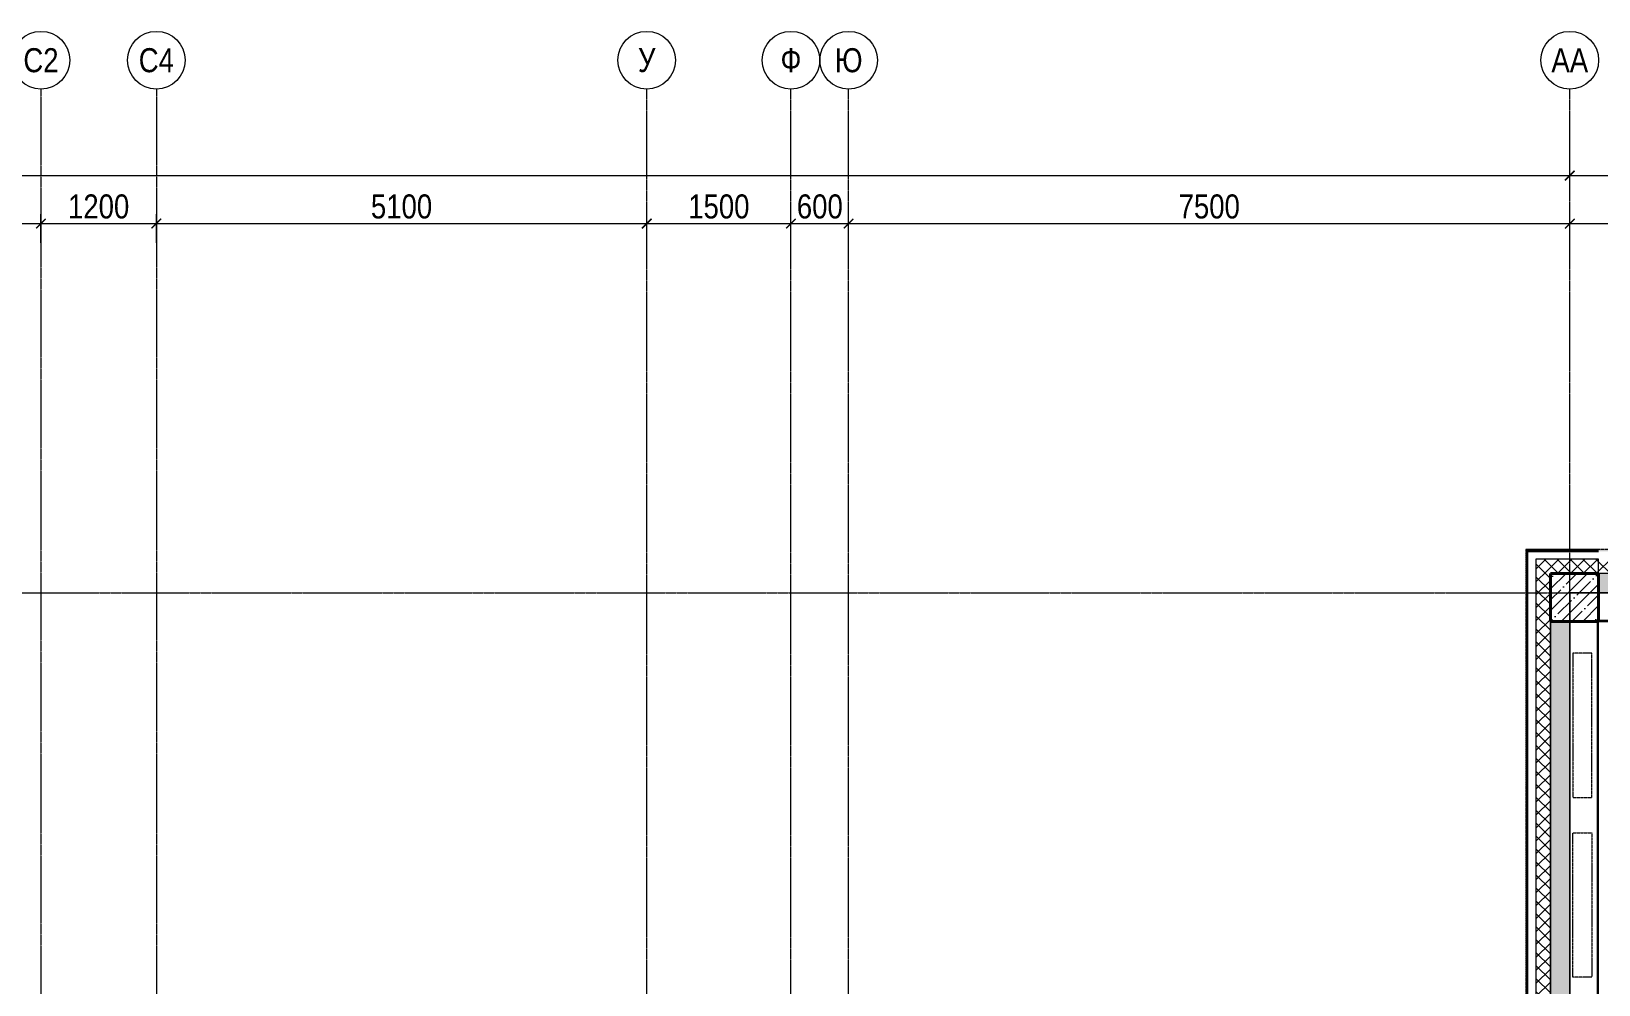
# Model space of a CAD drawing. Header units: millimetres. Extents: x -65509 to 912790, y 446 to 713294.
# Drawn here: x 199395 to 215695, y 257899 to 267814 of the extents above; entities that cross this region are included whole.
import ezdxf
from ezdxf.enums import TextEntityAlignment as Align

# ---------------------------------------------------------------- set-up
doc = ezdxf.new("R2010")
doc.units = ezdxf.units.MM
for name, pattern in [('CENTER2', [28.575, 19.05, -3.175, 3.175, -3.175]), ('DASHED', [19.05, 12.7, -6.35]), ('HIDDEN2', [4.7625, 3.175, -1.5875])]:
    doc.linetypes.add(name, pattern=pattern)
doc.layers.get('Defpoints').update_dxf_attribs({"color": 250})
doc.layers.add('АР_Делит', color=250, linetype='Continuous', lineweight=0, plot=False)
for name, color, linetype, lineweight in [('АР_Колонны', 250, 'Continuous', 30), ('АР_Стены ЖБ', 250, 'Continuous', 35), ('АР_Стены ПЕНОблок', 250, 'Continuous', 20), ('АР_Утеплитель', 250, 'Continuous', 0), ('АР_Штриховка', 250, 'Continuous', 0), ('Зашивка радиаторов тип 5 (спорт желтый)', 250, 'Continuous', 25), ('КМ_Фахверки', 250, 'Continuous', 25), ('РД_Оси_100', 250, 'Continuous', 0), ('РД_Оси_размер', 250, 'Continuous', 0)]:
    doc.layers.add(name, color=color, linetype=linetype, lineweight=lineweight)
doc.layers.add('АР_Отопительные приборы', color=1, linetype='HIDDEN2', lineweight=0, true_color=0xff0000)
doc.styles.add('style1', font='ARIALN.TTF')
doc.styles.add('ккк', font='isocpeur.ttf', dxfattribs={"width": 0.85, "oblique": 15})
doc.dimstyles.new('Dim100_ареал', dxfattribs={"dimscale": 100, "dimtxt": 2.5, "dimasz": 1, "dimexe": 1, "dimexo": 1, "dimgap": 0.5, "dimtad": 1, "dimzin": 12, "dimdsep": 46, "dimtxsty": 'style1', "dimblk": 'ARCHTICK', "dimcen": 1, "dimdle": 1, "dimclrd": 256, "dimclre": 256, "dimaunit": 1, "dimadec": 0, "dimazin": 3, "dimtfac": 1, "dimtmove": 1, "dimatfit": 3, "dimldrblk": 'OPEN30', "dimfxl": 4, "dimfxlon": 1, "dimtolj": 1, "dimtzin": 0, "dimlwd": 9, "dimlwe": 9, "dimarcsym": 0})

# ---------------------------------------------------------------- blocks, each defined once
blk = doc.blocks.new('A-iden')
at = {"linetype": 'Continuous', "lineweight": 5}
blk.add_circle((0, -4), 3, dxfattribs=at)
at = {"color": 0, "linetype": 'Continuous', "lineweight": 20, "style": 'ккк', "width": 0.85}
blk.add_attdef('ID', text='', height=8, dxfattribs=at).set_placement((0.31, -3.85), align=Align.MIDDLE_CENTER)
blk = doc.blocks.new('_ArchTick')
at = {"color": 0, "linetype": 'ByBlock', "const_width": 0.15}
blk.add_lwpolyline([(-0.5, -0.5), (0.5, 0.5)], dxfattribs=at)
blk = doc.blocks.new('*D335')
at = {"layer": 'Defpoints', "color": 0, "transparency": 16777216}
for p in [(73200, 139039), (37500, 137039), (73200, 137039)]:
    blk.add_point(p, dxfattribs=at)
at = {"layer": 'РД_Оси_размер', "color": 0, "lineweight": 5, "transparency": 16777216}
for p, q in [((37500, 138839), (37500, 139139)), ((73200, 138839), (73200, 139139)), ((37400, 139039), (73300, 139039))]:
    blk.add_line(p, q, dxfattribs=at)
at = {"layer": 'РД_Оси_размер', "color": 0, "lineweight": 5, "transparency": 16777216, "xscale": 100, "yscale": 100, "zscale": 100, "rotation": 180}
blk.add_blockref('_ArchTick', (37500, 139039), dxfattribs=at)
at = {"layer": 'РД_Оси_размер', "color": 0, "lineweight": 5, "transparency": 16777216, "xscale": 100, "yscale": 100, "zscale": 100}
blk.add_blockref('_ArchTick', (73200, 139039), dxfattribs=at)
at = {"layer": 'РД_Оси_размер', "color": 0, "transparency": 16777216, "insert": (55350, 139216), "char_height": 250, "attachment_point": 5, "style": 'style1'}
blk.add_mtext('\\A1;35700', dxfattribs=at)
blk = doc.blocks.new('_Open30')
at = {"color": 0, "linetype": 'ByBlock', "lineweight": -2}
for p, q in [((-1, 0.27), (0, 0)), ((0, 0), (-1, -0.27)), ((0, 0), (-1, 0))]:
    blk.add_line(p, q, dxfattribs=at)
blk = doc.blocks.new('*D227')
at = {"layer": 'Defpoints', "color": 0, "transparency": 16777216}
for p in [(114600, 139039), (73200, 137039), (114600, 137039)]:
    blk.add_point(p, dxfattribs=at)
at = {"layer": 'РД_Оси_размер', "color": 0, "lineweight": 5, "transparency": 16777216}
for p, q in [((73200, 138839), (73200, 139139)), ((114600, 138839), (114600, 139139)), ((73100, 139039), (114700, 139039))]:
    blk.add_line(p, q, dxfattribs=at)
at = {"layer": 'РД_Оси_размер', "color": 0, "lineweight": 5, "transparency": 16777216, "xscale": 100, "yscale": 100, "zscale": 100, "rotation": 180}
blk.add_blockref('_ArchTick', (73200, 139039), dxfattribs=at)
at = {"layer": 'РД_Оси_размер', "color": 0, "lineweight": 5, "transparency": 16777216, "xscale": 100, "yscale": 100, "zscale": 100}
blk.add_blockref('_ArchTick', (114600, 139039), dxfattribs=at)
at = {"layer": 'РД_Оси_размер', "color": 0, "transparency": 16777216, "insert": (93900, 139216), "char_height": 250, "attachment_point": 5, "style": 'style1'}
blk.add_mtext('\\A1;41400', dxfattribs=at)
blk = doc.blocks.new('*D383')
at = {"layer": 'Defpoints', "color": 0, "transparency": 16777216}
for p in [(57300, 138539), (54300, 137039), (57300, 137039)]:
    blk.add_point(p, dxfattribs=at)
at = {"layer": 'РД_Оси_размер', "color": 0, "lineweight": 5, "transparency": 16777216}
for p, q in [((54300, 138339), (54300, 138639)), ((57300, 138339), (57300, 138639)), ((54200, 138539), (57400, 138539))]:
    blk.add_line(p, q, dxfattribs=at)
at = {"layer": 'РД_Оси_размер', "color": 0, "lineweight": 5, "transparency": 16777216, "xscale": 100, "yscale": 100, "zscale": 100, "rotation": 180}
blk.add_blockref('_ArchTick', (54300, 138539), dxfattribs=at)
at = {"layer": 'РД_Оси_размер', "color": 0, "lineweight": 5, "transparency": 16777216, "xscale": 100, "yscale": 100, "zscale": 100}
blk.add_blockref('_ArchTick', (57300, 138539), dxfattribs=at)
at = {"layer": 'РД_Оси_размер', "color": 0, "transparency": 16777216, "insert": (55800, 138716), "char_height": 250, "attachment_point": 5, "style": 'style1'}
blk.add_mtext('\\A1;3000', dxfattribs=at)
blk = doc.blocks.new('*D384')
at = {"layer": 'Defpoints', "color": 0, "transparency": 16777216}
for p in [(58500, 138539), (57300, 137039), (58500, 137039)]:
    blk.add_point(p, dxfattribs=at)
at = {"layer": 'РД_Оси_размер', "color": 0, "lineweight": 5, "transparency": 16777216}
for p, q in [((57300, 138339), (57300, 138639)), ((58500, 138339), (58500, 138639)), ((57200, 138539), (58600, 138539))]:
    blk.add_line(p, q, dxfattribs=at)
at = {"layer": 'РД_Оси_размер', "color": 0, "lineweight": 5, "transparency": 16777216, "xscale": 100, "yscale": 100, "zscale": 100, "rotation": 180}
blk.add_blockref('_ArchTick', (57300, 138539), dxfattribs=at)
at = {"layer": 'РД_Оси_размер', "color": 0, "lineweight": 5, "transparency": 16777216, "xscale": 100, "yscale": 100, "zscale": 100}
blk.add_blockref('_ArchTick', (58500, 138539), dxfattribs=at)
at = {"layer": 'РД_Оси_размер', "color": 0, "transparency": 16777216, "insert": (57900, 138716), "char_height": 250, "attachment_point": 5, "style": 'style1'}
blk.add_mtext('\\A1;1200', dxfattribs=at)
blk = doc.blocks.new('*D385')
at = {"layer": 'Defpoints', "color": 0, "transparency": 16777216}
for p in [(63600, 138539), (58500, 137039), (63600, 137039)]:
    blk.add_point(p, dxfattribs=at)
at = {"layer": 'РД_Оси_размер', "color": 0, "lineweight": 5, "transparency": 16777216}
for p, q in [((58500, 138339), (58500, 138639)), ((63600, 138339), (63600, 138639)), ((58400, 138539), (63700, 138539))]:
    blk.add_line(p, q, dxfattribs=at)
at = {"layer": 'РД_Оси_размер', "color": 0, "lineweight": 5, "transparency": 16777216, "xscale": 100, "yscale": 100, "zscale": 100, "rotation": 180}
blk.add_blockref('_ArchTick', (58500, 138539), dxfattribs=at)
at = {"layer": 'РД_Оси_размер', "color": 0, "lineweight": 5, "transparency": 16777216, "xscale": 100, "yscale": 100, "zscale": 100}
blk.add_blockref('_ArchTick', (63600, 138539), dxfattribs=at)
at = {"layer": 'РД_Оси_размер', "color": 0, "transparency": 16777216, "insert": (61050, 138716), "char_height": 250, "attachment_point": 5, "style": 'style1'}
blk.add_mtext('\\A1;5100', dxfattribs=at)
blk = doc.blocks.new('*D386')
at = {"layer": 'Defpoints', "color": 0, "transparency": 16777216}
for p in [(65100, 138539), (63600, 137039), (65100, 137039)]:
    blk.add_point(p, dxfattribs=at)
at = {"layer": 'РД_Оси_размер', "color": 0, "lineweight": 5, "transparency": 16777216}
for p, q in [((63600, 138339), (63600, 138639)), ((65100, 138339), (65100, 138639)), ((63500, 138539), (65200, 138539))]:
    blk.add_line(p, q, dxfattribs=at)
at = {"layer": 'РД_Оси_размер', "color": 0, "lineweight": 5, "transparency": 16777216, "xscale": 100, "yscale": 100, "zscale": 100, "rotation": 180}
blk.add_blockref('_ArchTick', (63600, 138539), dxfattribs=at)
at = {"layer": 'РД_Оси_размер', "color": 0, "lineweight": 5, "transparency": 16777216, "xscale": 100, "yscale": 100, "zscale": 100}
blk.add_blockref('_ArchTick', (65100, 138539), dxfattribs=at)
at = {"layer": 'РД_Оси_размер', "color": 0, "transparency": 16777216, "insert": (64350, 138716), "char_height": 250, "attachment_point": 5, "style": 'style1'}
blk.add_mtext('\\A1;1500', dxfattribs=at)
blk = doc.blocks.new('*D387')
at = {"layer": 'Defpoints', "color": 0, "transparency": 16777216}
for p in [(65700, 138539), (65100, 137039), (65700, 137039)]:
    blk.add_point(p, dxfattribs=at)
at = {"layer": 'РД_Оси_размер', "color": 0, "lineweight": 5, "transparency": 16777216}
for p, q in [((65100, 138339), (65100, 138639)), ((65700, 138339), (65700, 138639)), ((65000, 138539), (65800, 138539))]:
    blk.add_line(p, q, dxfattribs=at)
at = {"layer": 'РД_Оси_размер', "color": 0, "lineweight": 5, "transparency": 16777216, "xscale": 100, "yscale": 100, "zscale": 100, "rotation": 180}
blk.add_blockref('_ArchTick', (65100, 138539), dxfattribs=at)
at = {"layer": 'РД_Оси_размер', "color": 0, "lineweight": 5, "transparency": 16777216, "xscale": 100, "yscale": 100, "zscale": 100}
blk.add_blockref('_ArchTick', (65700, 138539), dxfattribs=at)
at = {"layer": 'РД_Оси_размер', "color": 0, "transparency": 16777216, "insert": (65400, 138716), "char_height": 250, "attachment_point": 5, "style": 'style1'}
blk.add_mtext('\\A1;600', dxfattribs=at)
blk = doc.blocks.new('*D388')
at = {"layer": 'Defpoints', "color": 0, "transparency": 16777216}
for p in [(73200, 138539), (65700, 137039), (73200, 137039)]:
    blk.add_point(p, dxfattribs=at)
at = {"layer": 'РД_Оси_размер', "color": 0, "lineweight": 5, "transparency": 16777216}
for p, q in [((65700, 138339), (65700, 138639)), ((73200, 138339), (73200, 138639)), ((65600, 138539), (73300, 138539))]:
    blk.add_line(p, q, dxfattribs=at)
at = {"layer": 'РД_Оси_размер', "color": 0, "lineweight": 5, "transparency": 16777216, "xscale": 100, "yscale": 100, "zscale": 100, "rotation": 180}
blk.add_blockref('_ArchTick', (65700, 138539), dxfattribs=at)
at = {"layer": 'РД_Оси_размер', "color": 0, "lineweight": 5, "transparency": 16777216, "xscale": 100, "yscale": 100, "zscale": 100}
blk.add_blockref('_ArchTick', (73200, 138539), dxfattribs=at)
at = {"layer": 'РД_Оси_размер', "color": 0, "transparency": 16777216, "insert": (69450, 138716), "char_height": 250, "attachment_point": 5, "style": 'style1'}
blk.add_mtext('\\A1;7500', dxfattribs=at)
blk = doc.blocks.new('*D389')
at = {"layer": 'Defpoints', "color": 0, "transparency": 16777216}
for p in [(76500, 138539), (73200, 137039), (76500, 137039)]:
    blk.add_point(p, dxfattribs=at)
at = {"layer": 'РД_Оси_размер', "color": 0, "lineweight": 5, "transparency": 16777216}
for p, q in [((73200, 138339), (73200, 138639)), ((76500, 138339), (76500, 138639)), ((73100, 138539), (76600, 138539))]:
    blk.add_line(p, q, dxfattribs=at)
at = {"layer": 'РД_Оси_размер', "color": 0, "lineweight": 5, "transparency": 16777216, "xscale": 100, "yscale": 100, "zscale": 100, "rotation": 180}
blk.add_blockref('_ArchTick', (73200, 138539), dxfattribs=at)
at = {"layer": 'РД_Оси_размер', "color": 0, "lineweight": 5, "transparency": 16777216, "xscale": 100, "yscale": 100, "zscale": 100}
blk.add_blockref('_ArchTick', (76500, 138539), dxfattribs=at)
at = {"layer": 'РД_Оси_размер', "color": 0, "transparency": 16777216, "insert": (74850, 138716), "char_height": 250, "attachment_point": 5, "style": 'style1'}
blk.add_mtext('\\A1;3300', dxfattribs=at)
blk = doc.blocks.new('СОШ_2200_АР_ОСИ_М100_28.05.24')
at = {"layer": 'АР_Делит', "color": 5, "linetype": 'DASHED'}
blk.add_lwpolyline([(37145, 100855), (37145, 129155), (72745, 129155), (72745, 135155), (114955, 135155), (114955, -355)], dxfattribs=at)
at = {"layer": 'РД_Оси_100', "linetype": 'CENTER2'}
for p, q in [((63600, -6155), (63600, 139938.679)), ((65100, -6155), (65100, 139938.679)), ((73200, -6155), (73200, 139938.679)), ((-5954.958, 134700), (119910, 134700))]:
    blk.add_line(p, q, dxfattribs=at)
for points in [[(57300, 139938.679), (57300, -6155)], [(58500, 139938.679), (58500, -6155)], [(65700, -6155), (65700, 139938.679)]]:
    blk.add_lwpolyline(points, dxfattribs=at)
at = {"layer": 'РД_Оси_100', "color": 0}
ref = blk.add_blockref('A-iden', (57300, 140638.679), dxfattribs=dict(at, xscale=100, yscale=100, zscale=100))
ref.add_attrib('ID', 'С2', dxfattribs={"layer": '0', "linetype": 'Continuous', "height": 250, "style": 'style1'}).set_placement((57300, 140238.679), align=Align.MIDDLE)
ref = blk.add_blockref('A-iden', (58500, 140638.679), dxfattribs=dict(at, xscale=100, yscale=100, zscale=100))
ref.add_attrib('ID', 'С4', dxfattribs={"layer": '0', "linetype": 'Continuous', "height": 250, "style": 'style1'}).set_placement((58500, 140238.679), align=Align.MIDDLE)
ref = blk.add_blockref('A-iden', (63600, 140638.679), dxfattribs=dict(at, xscale=100, yscale=100, zscale=100))
ref.add_attrib('ID', 'У', dxfattribs={"layer": '0', "linetype": 'Continuous', "height": 250, "style": 'style1'}).set_placement((63600, 140238.679), align=Align.MIDDLE)
ref = blk.add_blockref('A-iden', (65100, 140638.679), dxfattribs=dict(at, xscale=100, yscale=100, zscale=100))
ref.add_attrib('ID', 'Ф', dxfattribs={"layer": '0', "linetype": 'Continuous', "height": 250, "style": 'style1'}).set_placement((65100, 140238.679), align=Align.MIDDLE)
ref = blk.add_blockref('A-iden', (65700, 140638.679), dxfattribs=dict(at, xscale=100, yscale=100, zscale=100))
ref.add_attrib('ID', 'Ю', dxfattribs={"layer": '0', "linetype": 'Continuous', "height": 250, "style": 'style1'}).set_placement((65700, 140238.679), align=Align.MIDDLE)
ref = blk.add_blockref('A-iden', (73200, 140638.679), dxfattribs=dict(at, xscale=100, yscale=100, zscale=100))
ref.add_attrib('ID', 'АА', dxfattribs={"layer": '0', "linetype": 'Continuous', "height": 250, "style": 'style1'}).set_placement((73200, 140238.679), align=Align.MIDDLE)
at = {"layer": 'РД_Оси_размер'}
for base, p1, p2, picture, middle in [((73200, 139038.679), (37500, 137038.679), (73200, 137038.679), '*D335', (55350, 139216.322)), ((114600, 139038.679), (73200, 137038.679), (114600, 137038.679), '*D227', (93900, 139216.322)), ((57300, 138538.679), (54300, 137038.679), (57300, 137038.679), '*D383', (55800, 138716.322)), ((58500, 138538.679), (57300, 137038.679), (58500, 137038.679), '*D384', (57900, 138716.322)), ((63600, 138538.679), (58500, 137038.679), (63600, 137038.679), '*D385', (61050, 138716.322)), ((65100, 138538.679), (63600, 137038.679), (65100, 137038.679), '*D386', (64350, 138716.322)), ((65700, 138538.679), (65100, 137038.679), (65700, 137038.679), '*D387', (65400, 138716.322)), ((73200, 138538.679), (65700, 137038.679), (73200, 137038.679), '*D388', (69450, 138716.322)), ((76500, 138538.679), (73200, 137038.679), (76500, 137038.679), '*D389', (74850, 138716.322))]:
    dim = blk.add_linear_dim(base=base, p1=p1, p2=p2, dimstyle='Dim100_ареал', dxfattribs=at)
    dim.commit()
    dim.dimension.update_dxf_attribs({"geometry": picture, "text_midpoint": middle})

msp = doc.modelspace()

# ---------------------------------------------------------------- hatches: boundary and pattern name
at = {"layer": 'АР_Штриховка', "linetype": 'Continuous', "lineweight": 0}
h = msp.add_hatch(dxfattribs=at)
h.set_pattern_fill('_U', color=256, style=0, pattern_type=0)
h.set_pattern_definition([(360, (142195.1574, 127275.0729), (-6e-17, 1), [])])
h.paths.add_polyline_path([(214938.508, 256430.073), (214963.508, 256405.073), (214963.508, 262405.073), (214938.508, 262430.073)], flags=0)
h = msp.add_hatch(dxfattribs=at)
h.set_pattern_fill('_U', color=256, style=0, pattern_type=0)
h.set_pattern_definition([(0, (142195.1574, 127275.0729), (0, 1), [])])
h.paths.add_polyline_path([(214938.508, 262430.073), (214963.508, 262405.073), (215695.161, 262405.073), (215695.161, 262430.073)], flags=0)
h = msp.add_hatch(dxfattribs=at)
h.set_pattern_fill('_U', color=256, angle=-359.9999996, style=0, pattern_type=0)
h.set_pattern_definition([(4e-07, (142195.1574, 127275.0729), (-6.6e-09, 1), [])])
h.paths.add_polyline_path([(215695.16, 262430.073), (215695.16, 262405.073), (216275.156, 262405.073), (216275.156, 262430.073)], flags=0)
h.paths.add_polyline_path([(217775.156, 262430.073), (217775.156, 262405.073), (219275.156, 262405.073), (219275.156, 262430.073)], flags=0)
h.paths.add_polyline_path([(220775.156, 262430.073), (220775.156, 262405.073), (222275.157, 262405.073), (222275.157, 262430.073)], flags=0)
h.paths.add_polyline_path([(223775.157, 262430.073), (223775.157, 262405.073), (225275.157, 262405.073), (225275.157, 262430.073)], flags=0)
h.paths.add_polyline_path([(226775.157, 262430.073), (226775.157, 262405.073), (228275.157, 262405.073), (228275.157, 262430.073)], flags=0)
h.paths.add_polyline_path([(229775.157, 262430.073), (229775.157, 262405.073), (231275.157, 262405.073), (231275.157, 262430.073)], flags=0)
h.paths.add_polyline_path([(232775.157, 262430.073), (232775.157, 262405.073), (233695.161, 262405.073), (233695.161, 262430.073)], flags=0)
h = msp.add_hatch(dxfattribs=at)
h.set_pattern_fill('ANSI37', color=256, scale=30, style=0)
h.set_pattern_definition([(45, (142195.16, 127275.07), (-67.35192, 67.35192), []), (135, (142195.16, 127275.07), (-67.35192, -67.35192), [])])
h.paths.add_polyline_path([(215043.508, 256325.073), (215193.508, 256175.073), (215193.508, 262175.073), (215043.508, 262325.073)], flags=0)
h = msp.add_hatch(dxfattribs=at)
h.set_pattern_fill('ANSI37', color=256, scale=30, style=0)
h.set_pattern_definition([(45, (142195.16, 127275.07), (-67.35192, 67.35192), []), (135, (142195.16, 127275.07), (-67.35192, -67.35192), [])])
h.paths.add_polyline_path([(215043.508, 262325.073), (215193.508, 262175.073), (215695.161, 262175.073), (215695.161, 262325.073)], flags=0)
h = msp.add_hatch(dxfattribs=at)
h.set_pattern_fill('ANSI37', color=256, scale=30, angle=-359.9999996, style=0)
h.set_pattern_definition([(45, (142195.16, 127275.07), (-67.35192, 67.35192), []), (135, (142195.16, 127275.07), (-67.35192, -67.35192), [])])
h.paths.add_polyline_path([(215695.16, 262325.073), (215695.16, 262175.073), (216275.156, 262175.073), (216275.156, 262325.073)], flags=0)
h.paths.add_polyline_path([(217775.156, 262325.073), (217775.156, 262175.073), (219275.156, 262175.073), (219275.156, 262325.073)], flags=0)
h.paths.add_polyline_path([(220775.156, 262325.073), (220775.156, 262175.073), (222275.157, 262175.073), (222275.157, 262325.073)], flags=0)
h.paths.add_polyline_path([(223775.157, 262325.073), (223775.157, 262175.073), (225275.157, 262175.073), (225275.157, 262325.073)], flags=0)
h.paths.add_polyline_path([(226775.157, 262325.073), (226775.157, 262175.073), (228275.157, 262175.073), (228275.157, 262325.073)], flags=0)
h.paths.add_polyline_path([(229775.157, 262325.073), (229775.157, 262175.073), (231275.157, 262175.073), (231275.157, 262325.073)], flags=0)
h.paths.add_polyline_path([(232775.157, 262325.073), (232775.157, 262175.073), (233695.161, 262175.073), (233695.161, 262325.073)], flags=0)
at = {"layer": 'АР_Штриховка', "linetype": 'Continuous', "lineweight": 5}
h = msp.add_hatch(dxfattribs=at)
h.set_pattern_fill('ANSI35', color=256, scale=25, style=0)
h.set_pattern_definition([(45, (142195.16, 127275.07), (-112.2532, 112.2532), []), (45, (142307.41, 127275.07), (-112.2532, 112.2532), [198.4375, -39.6875, 0, -39.6875])])
h.paths.add_polyline_path([(215195.161, 261675.073), (215695.161, 261675.073), (215695.161, 262175.073), (215195.161, 262175.073)], flags=0)
at = {"layer": 'АР_Штриховка', "linetype": 'Continuous', "lineweight": 0}
h = msp.add_hatch(dxfattribs=at)
h.set_pattern_fill('AR-CONC', color=256, angle=-359.9999996, style=0)
h.set_pattern_definition([(50, (142195.16, 127275.07), (182.18467, -15.93908), [19.05, -209.55]), (355, (142195.16, 127275.07), (-35.24342, 191.05685), [15.24, -167.64058]), (100.45145, (142210.34, 127273.74), (146.94125, 175.11775), [16.19, -178.09024]), (46.1842, (142195.16, 127325.87), (271.07904, -42.04233), [28.575, -314.325]), (96.63556, (142217.75, 127322.37), (237.40413, 247.42613), [24.285, -267.1356]), (351.18415, (142195.16, 127325.87), (237.40413, 247.42613), [22.85997, -251.45973]), (21, (142220.56, 127313.17), (151.61439, -102.2652), [19.05, -209.55]), (326, (142220.56, 127313.17), (61.80203, 184.18797), [15.24, -167.64]), (71.45145, (142233.2, 127304.65), (213.41642, 81.92277), [16.19, -178.08994]), (37.5, (142195.16, 127275.07), (3.088603, 84.55504), [0, -165.608, 0, -170.18, 0, -168.275]), (7.5, (142195.16, 127275.07), (66.81966, 100.180575), [0, -97.028, 0, -161.798, 0, -64.135]), (327.5, (142138.515, 127275.07), (135.590595, -5.728743), [0, -63.5, 0, -198.12, 0, -262.89]), (317.5, (142113.12, 127275.07), (148.12918, 25.42649), [0, -82.55, 0, -131.572, 0, -186.69])])
h.paths.add_polyline_path([(215695.16, 262175.073), (215695.16, 261975.073), (216275.156, 261975.073), (216275.156, 262175.073)], flags=0)
h.paths.add_polyline_path([(217775.156, 262175.073), (217775.156, 261975.073), (219275.156, 261975.073), (219275.156, 262175.073)], flags=0)
h.paths.add_polyline_path([(220775.156, 262175.073), (220775.156, 261975.073), (222275.157, 261975.073), (222275.157, 262175.073)], flags=0)
h.paths.add_polyline_path([(223775.157, 262175.073), (223775.157, 261975.073), (225275.157, 261975.073), (225275.157, 262175.073)], flags=0)
h.paths.add_polyline_path([(226775.157, 262175.073), (226775.157, 261975.073), (228275.157, 261975.073), (228275.157, 262175.073)], flags=0)
h.paths.add_polyline_path([(229775.157, 262175.073), (229775.157, 261975.073), (231275.157, 261975.073), (231275.157, 262175.073)], flags=0)
h.paths.add_polyline_path([(232775.157, 262175.073), (232775.157, 261975.073), (233695.161, 261975.073), (233695.161, 262175.073)], flags=0)
h = msp.add_hatch(dxfattribs=at)
h.set_pattern_fill('AR-CONC', color=256, angle=45, style=0)
h.set_pattern_definition([(95, (142195.16, 127275.07), (140.09465, 117.55338), [19.05, -209.55]), (40, (142195.16, 127275.07), (-160.01845, 110.17673), [15.24, -167.64058]), (145.45144, (142206.83, 127284.87), (-19.9238, 227.7301), [16.19, -178.09024]), (91.1842, (142159.24, 127311), (221.41024, 161.9534), [28.575, -314.325]), (141.63556, (142177.7, 127324.5), (-7.0866, 342.82676), [24.285, -267.1356]), (36.18415, (142159.24, 127311), (-7.0866, 342.82676), [22.85997, -251.45973]), (66, (142186.18, 127319.97), (179.51998, 34.89515), [19.05, -209.55]), (11, (142186.18, 127319.97), (-86.53993, 173.9412), [15.24, -167.64]), (116.45145, (142201.14, 127322.88), (92.98005, 208.83634), [16.19, -178.08994]), (82.5, (142195.16, 127275.07), (-57.60547, 61.973414), [0, -165.608, 0, -170.18, 0, -168.275]), (52.5, (142195.16, 127275.07), (-23.58973, 118.087), [0, -97.028, 0, -161.798, 0, -64.135]), (12.5, (142155.105, 127235.02), (99.927863, 91.826196), [0, -63.5, 0, -198.12, 0, -262.89]), (2.5, (142137.14, 127217.06), (86.7639, 122.72239), [0, -82.55, 0, -131.572, 0, -186.69])])
h.paths.add_polyline_path([(215195.157, 256175.073), (215395.157, 256175.073), (215395.157, 261675.073), (215195.157, 261675.073)], flags=0)

# ---------------------------------------------------------------- linework, layer by layer
at = {"layer": 'АР_Колонны', "linetype": 'HIDDEN2', "lineweight": 25}
for p, q in [((215195.161, 262175.073), (215695.161, 262175.073)), ((215195.161, 261675.073), (215195.161, 262175.073)), ((215695.161, 262175.073), (215695.161, 261675.073)), ((215695.161, 261675.073), (215195.161, 261675.073))]:
    msp.add_line(p, q, dxfattribs=at)
at = {"layer": 'АР_Колонны', "linetype": 'Continuous', "lineweight": 35}
for p, q in [((215195.161, 262175.073), (215695.161, 262175.073)), ((215195.161, 261675.073), (215195.161, 262175.073)), ((215695.161, 261675.073), (215695.161, 262175.073)), ((215195.161, 261675.073), (215695.161, 261675.073))]:
    msp.add_line(p, q, dxfattribs=at)
at = {"layer": 'АР_Отопительные приборы'}
for points in [[(215625.157, 261346.801), (215425.157, 261346.801), (215425.157, 259846.801), (215625.157, 259846.801)], [(215425.157, 259477.516), (215625.157, 259477.516), (215625.157, 257977.516), (215425.157, 257977.516)]]:
    msp.add_lwpolyline(points, close=True, dxfattribs=at)
at = {"layer": 'АР_Стены ЖБ', "linetype": 'Continuous', "lineweight": 40}
for p, q in [((215695.161, 262175.073), (215195.161, 262175.073)), ((215195.161, 262175.073), (215195.161, 261675.073)), ((215695.161, 261675.073), (215695.161, 262175.073)), ((215195.161, 261675.073), (215695.161, 261675.073))]:
    msp.add_line(p, q, dxfattribs=at)
at = {"layer": 'АР_Стены ПЕНОблок', "linetype": 'Continuous', "lineweight": 20}
for p, q in [((215695.161, 262175.073), (215695.161, 261975.073)), ((215695.161, 261975.073), (216275.157, 261975.073)), ((215395.157, 261675.073), (215195.157, 261675.073)), ((215195.157, 261675.073), (215195.157, 256175.073)), ((215395.157, 256175.073), (215395.157, 261675.073))]:
    msp.add_line(p, q, dxfattribs=at)
at = {"layer": 'АР_Утеплитель', "linetype": 'Continuous', "lineweight": 0}
for p, q in [((215043.508, 262325.073), (215043.508, 256325.073)), ((215695.161, 262325.073), (215043.508, 262325.073)), ((215695.161, 262175.073), (215695.161, 262325.073)), ((215193.508, 256175.073), (215193.508, 262175.073)), ((215193.508, 262175.073), (215695.161, 262175.073))]:
    msp.add_line(p, q, dxfattribs=at)
at = {"layer": 'Зашивка радиаторов тип 5 (спорт желтый)', "linetype": 'Continuous', "lineweight": 0}
for p, q in [((221145.158, 261975.073), (215395.157, 261975.073)), ((215395.157, 261975.073), (215395.158, 256175.073)), ((215682.657, 261687.573), (221145.158, 261687.573)), ((221145.158, 261687.573), (215682.657, 261687.573)), ((215682.658, 256175.073), (215682.657, 261687.573)), ((215682.657, 261687.573), (215682.658, 256175.073)), ((215695.157, 261675.073), (221145.158, 261675.073)), ((215695.158, 256175.073), (215695.157, 261675.073))]:
    msp.add_line(p, q, dxfattribs=at)
at = {"layer": 'КМ_Фахверки', "lineweight": 5}
msp.add_lwpolyline([(212895.157, 195850.073), (236595.157, 195849.49), (236595.157, 127175.073), (256895.157, 127175.073), (256895.126, 262175.073), (215195.161, 262175.073), (215195.161, 256175.073), (179595.157, 256175.073), (179595.157, 227875.073), (142095.157, 227875.073), (142095.157, 140675.073), (169895.157, 140675.073), (169895.157, 153775.073), (162395.157, 153775.073), (162395.157, 195850.073), (187695.157, 195850.073), (187695.157, 127175.073), (225395.157, 127175.073), (225395.157, 140875.073), (207995.156, 140875.08), (207995.156, 195850.073), (212896.745, 195850.073)], dxfattribs=at)

# ---------------------------------------------------------------- block references
at = {"layer": 'РД_Оси_100'}
msp.add_blockref('СОШ_2200_АР_ОСИ_М100_28.05.24', (142195.157, 127275.073), dxfattribs=at)

doc.saveas('drawing.dxf')
